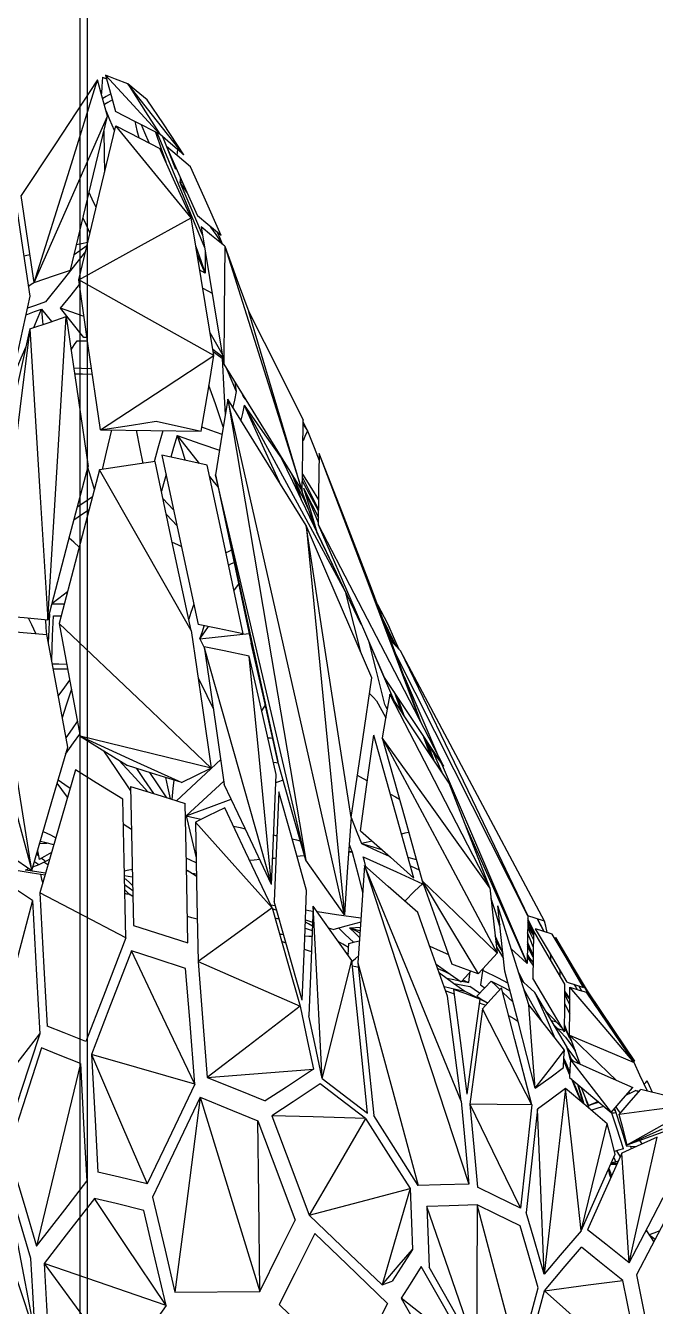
# Model space of a CAD drawing. Header units: millimetres. Extents: x -473 to 157, y -330 to 331.
# Drawn here: x -165.5 to -81.6, y -104.3 to 66.2 of the extents above; entities that cross this region are included whole.
import ezdxf

# ---------------------------------------------------------------- set-up
doc = ezdxf.new("R2010")
doc.units = ezdxf.units.MM

msp = doc.modelspace()

# ---------------------------------------------------------------- linework, layer by layer
at = {"color": 7, "linetype": 'Continuous', "lineweight": 25}
for p, q in [((-158.25, -325.5), (-158.25, 325.5)), ((-157.25, -325.5), (-157.25, 325.5))]:
    msp.add_line(p, q, dxfattribs=at)
at = {"color": 7, "linetype": 'Continuous'}
for p, q in [((-155.53, 12.37), (-142.11, 12.17)), ((-145.62, -102.42), (-134.33, -102.33))]:
    msp.add_line(p, q, dxfattribs=at)
at = {"color": 7, "linetype": 'Continuous', "flags": 128}
for points in [[(-155.92, 58.95), (-161.63, 50.3), (-166.1, 43.55)], [(-164.38, 31.98), (-159.64, 47.06), (-155.92, 58.95)], [(-154.6, 54.13), (-155.34, 56.83), (-155.92, 58.95)], [(-155.27, 59.29), (-155.35, 58.08), (-155.42, 57.14)], [(-155.27, 59.29), (-154.96, 59.17), (-154.72, 59.08)], [(-151.91, 58.42), (-153.56, 59.06), (-154.86, 59.56)], [(-147.65, 51.71), (-151.69, 56.11), (-154.86, 59.56)], [(-154.86, 59.56), (-154.12, 56.87), (-153.54, 54.74)], [(-149.31, 56.3), (-150.77, 57.49), (-151.91, 58.42)], [(-144.43, 48.98), (-148.62, 54.27), (-151.91, 58.42)], [(-151.91, 58.42), (-149.54, 54.68), (-147.65, 51.71)], [(-154.17, 57.08), (-154.77, 56.73), (-155.24, 56.46)], [(-153.96, 56.3), (-154.56, 55.95), (-155.02, 55.68)], [(-144.43, 48.98), (-147.16, 53.08), (-149.31, 56.3)], [(-153.66, 52.2), (-154.28, 53.61), (-154.76, 54.73)], [(-147.65, 51.71), (-150.95, 53.41), (-153.54, 54.74)], [(-164.38, 31.98), (-158.92, 44.34), (-154.6, 54.13)], [(-159.52, 33.63), (-156.77, 45.09), (-154.6, 54.13)], [(-158.44, 32.34), (-155.68, 43.81), (-153.5, 52.85)], [(-143.48, 40.57), (-149.09, 47.44), (-153.5, 52.85)], [(-153.5, 52.85), (-150.21, 51.16), (-147.62, 49.82)], [(-150.98, 53.43), (-150.68, 52.22), (-150.44, 51.28)], [(-149.04, 50.55), (-149.62, 51.9), (-150.07, 52.96)], [(-155.09, 52.1), (-155.03, 49.05), (-154.99, 46.68)], [(-148.22, 52), (-147.44, 49.79), (-146.83, 48.05)], [(-147.97, 51.87), (-144.43, 43.31), (-141.69, 36.65)], [(-144.43, 48.98), (-146.23, 50.5), (-147.65, 51.71)], [(-147.29, 51.4), (-146.31, 48.96), (-145.55, 47.05)], [(-143.48, 40.57), (-145.8, 45.74), (-147.62, 49.82)], [(-143.55, 47.38), (-145.34, 48.89), (-146.76, 50.09)], [(-146.76, 50.09), (-144.44, 44.91), (-142.63, 40.85)], [(-145.29, 49.71), (-145.34, 49.26), (-145.37, 48.91)], [(-145.53, 47.33), (-145.54, 47.17), (-145.55, 47.05)], [(-139.47, 38.24), (-141.75, 43.35), (-143.55, 47.38)], [(-144.91, 45.27), (-144.88, 45.58), (-144.86, 45.83)], [(-144.91, 45.27), (-144.78, 45.35), (-144.67, 45.41)], [(-144.05, 44.02), (-144.53, 44.72), (-144.91, 45.27)], [(-141.96, 38.3), (-143.61, 42.2), (-144.91, 45.27)], [(-164.38, 31.98), (-165.34, 38.47), (-166.1, 43.55)], [(-156.13, 41.95), (-156.64, 43.07), (-157.04, 43.95)], [(-164.91, 30.14), (-165.88, 36.64), (-166.63, 41.72)], [(-158.44, 32.34), (-150.06, 36.95), (-143.48, 40.57)], [(-156.94, 38.57), (-157.46, 39.68), (-157.86, 40.55)], [(-140.43, 22.24), (-142.13, 32.49), (-143.48, 40.57)], [(-139.47, 38.24), (-141.23, 39.69), (-142.63, 40.85)], [(-138.99, 36.79), (-140.75, 38.24), (-142.14, 39.39)], [(-142.14, 39.39), (-140.44, 29.13), (-139.1, 21.09)], [(-139.27, 37.1), (-140.14, 38.37), (-140.82, 39.36)], [(-139.27, 37.1), (-139.65, 37.96), (-139.95, 38.63)], [(-157.53, 36.1), (-160.53, 32.34), (-162.85, 29.41)], [(-157.36, 36.84), (-158.29, 36.19), (-159.03, 35.68)], [(-157.24, 37.31), (-158.07, 37.13), (-158.72, 36.99)], [(-142.85, 36.76), (-142.14, 34.77), (-141.59, 33.22)], [(-141.58, 36.02), (-141.59, 34.44), (-141.59, 33.22)], [(-139.27, 37.1), (-139.24, 37.04), (-139.22, 36.98)], [(-138.99, 36.79), (-139.05, 28.03), (-139.1, 21.09)], [(-138.99, 36.79), (-137.19, 31.88), (-135.79, 28.06)], [(-138.99, 36.79), (-133.2, 18.52), (-128.67, 4.21)], [(-164.92, 35.66), (-165.36, 35.56), (-165.71, 35.49)], [(-141.59, 33.22), (-142.2, 34.62), (-142.67, 35.73)], [(-164.38, 31.98), (-161.66, 32.9), (-159.52, 33.63)], [(-141.59, 33.22), (-142, 33.43), (-142.32, 33.61)], [(-164.35, 31.99), (-164.77, 31.69), (-165.11, 31.46)], [(-160.88, 28.54), (-159.46, 30.31), (-158.35, 31.71)], [(-155.53, 12.37), (-157.16, 23.55), (-158.44, 32.34)], [(-140.43, 22.24), (-150.51, 27.89), (-158.44, 32.34)], [(-141.92, 31.23), (-141.22, 30.85), (-140.67, 30.55)], [(-169.17, 10.82), (-166.79, 21.63), (-164.91, 30.14)], [(-162.85, 29.41), (-164.2, 28.92), (-165.27, 28.54)], [(-165.45, 27.68), (-164.31, 28.1), (-163.41, 28.43)], [(-164.95, 25.8), (-162.24, 26.71), (-160.1, 27.43)], [(-164.42, 25.98), (-163.86, 27.35), (-163.41, 28.43)], [(-163.41, 28.43), (-163.3, 27.28), (-163.22, 26.38)], [(-163.41, 28.43), (-162.65, 27.5), (-162.06, 26.77)], [(-162.56, -12.91), (-161.19, 9.62), (-160.1, 27.43)], [(-157.74, 24.67), (-159.49, 26.83), (-160.88, 28.54)], [(-157.73, 27.47), (-159.49, 28.07), (-160.88, 28.54)], [(-160.1, 27.43), (-158.48, 16.27), (-157.2, 7.5)], [(-135.79, 28.06), (-131.71, 19.99), (-128.52, 13.66)], [(-128.67, 4.21), (-132.66, 17.59), (-135.79, 28.06)], [(-164.95, 25.8), (-167.6, 4.41), (-169.68, -12.3)], [(-164.95, 25.8), (-167.33, 14.98), (-169.2, 6.5)], [(-164.95, 25.8), (-163.61, 4.1), (-162.56, -12.91)], [(-159.46, 23.03), (-159, 23.7), (-158.64, 24.23)], [(-158.64, 24.23), (-157.86, 24.21), (-157.25, 24.2)], [(-157.32, 24.66), (-157.55, 24.66), (-157.74, 24.67)], [(-139.33, 22.47), (-140.23, 24.05), (-140.93, 25.29)], [(-166.9, 20), (-166.1, 21.93), (-165.46, 23.46)], [(-155.53, 12.37), (-147.06, 17.9), (-140.43, 22.24)], [(-142.11, 12.17), (-141.16, 17.82), (-140.43, 22.24)], [(-139.26, 22.05), (-139.99, 22.61), (-140.56, 23.05)], [(-139.32, 21.84), (-139.99, 22.35), (-140.51, 22.75)], [(-156.72, 20.5), (-158.05, 20.53), (-159.1, 20.56)], [(-139.32, 21.84), (-139.26, 21.77), (-139.2, 21.73)], [(-139.32, 21.84), (-139.23, 21.62), (-139.16, 21.45)], [(-139.32, 21.84), (-139.09, 17.62), (-138.91, 14.38)], [(-139.1, 21.09), (-133.23, 11.59), (-128.67, 4.21)], [(-138.8, 20.6), (-138.04, 18.84), (-137.46, 17.46)], [(-156.6, 19.73), (-157.94, 19.76), (-158.99, 19.78)], [(-139.18, 12.77), (-140.24, 15.82), (-141.09, 18.26)], [(-137.46, 17.46), (-137.71, 16.31), (-137.91, 15.4)], [(-137.64, 18.73), (-137.54, 18.02), (-137.46, 17.46)], [(-138.57, 16.45), (-139.5, 10.82), (-140.24, 6.38)], [(-128.15, -0.36), (-133.95, 9.01), (-138.57, 16.45)], [(-123.05, -52.2), (-131.69, -13.96), (-138.57, 16.45)], [(-138.57, 16.45), (-132.74, -18.01), (-128.19, -44.93)], [(-136.4, 15.63), (-136.64, 14.52), (-136.84, 13.66)], [(-136.55, 16.97), (-136.6, 16.99), (-136.63, 17.01)], [(-136.19, 16.39), (-136.44, 16.73), (-136.63, 17.01)], [(-136.4, 15.63), (-133.63, 11.7), (-131.48, 8.65)], [(-136.4, 15.63), (-128.76, 1.56), (-122.93, -9.18)], [(-136.4, 15.63), (-133.78, 9.89), (-131.74, 5.44)], [(-128.67, 4.21), (-128.59, 9.52), (-128.52, 13.66)], [(-155.53, 12.37), (-151.4, 13), (-148.14, 13.5)], [(-154.06, 12.35), (-154.77, 9.38), (-155.33, 7.08)], [(-150.79, 12.3), (-150.28, 9.82), (-149.88, 7.9)], [(-147.25, 12.24), (-147.89, 9.93), (-148.39, 8.12)], [(-148.14, 13.5), (-144.76, 12.75), (-142.11, 12.17)], [(-139.35, 11.76), (-140.84, 12.29), (-142.02, 12.71)], [(-127.96, 12.24), (-128.3, 11.49), (-128.56, 10.89)], [(-128.53, 13.37), (-128.21, 12.74), (-127.96, 12.24)], [(-128.53, 13.11), (-128.21, 12.62), (-127.96, 12.24)], [(-127.96, 12.24), (-127.09, 10.01), (-126.41, 8.27)], [(-145.34, 11.62), (-145.8, 9.99), (-146.16, 8.71)], [(-145.34, 11.62), (-142.17, 10.51), (-139.7, 9.64)], [(-145.34, 11.62), (-143.68, 9.52), (-142.39, 7.89)], [(-145.34, 11.62), (-144.72, 9.75), (-144.24, 8.3)], [(-141.33, 7.66), (-144.71, 8.4), (-147.36, 8.98)], [(-147.36, 8.98), (-144.66, -3.64), (-142.54, -13.53)], [(-131.48, 8.65), (-129.98, 5.53), (-128.81, 3.09)], [(-126.4, 9.23), (-126.48, 3.95), (-126.53, -0.23)], [(-119.43, -8.75), (-123.31, 1.25), (-126.4, 9.23)], [(-112.95, -26.41), (-120.39, -6.7), (-126.4, 9.23)], [(-162.56, -12.91), (-159.57, -1.52), (-157.2, 7.5)], [(-155.65, 7.03), (-158.67, -4.45), (-161.03, -13.4)], [(-156.33, 4.44), (-156.84, 6.08), (-157.23, 7.37)], [(-148.27, 8.14), (-152.41, 7.51), (-155.65, 7.03)], [(-143.45, -14.36), (-150.29, -2.37), (-155.65, 7.03)], [(-143.45, -14.36), (-146.15, -1.78), (-148.27, 8.14)], [(-136.54, -14.78), (-139.22, -2.23), (-141.33, 7.66)], [(-146.81, 6.4), (-147.16, 5.17), (-147.43, 4.21)], [(-141.01, 6.14), (-140.38, 5.34), (-139.88, 4.71)], [(-128.19, -44.93), (-134.91, -16.31), (-140.24, 6.38)], [(-140.24, 6.38), (-135.56, -15.06), (-131.91, -31.8)], [(-140.24, 6.38), (-137.56, -6.18), (-135.46, -16.02)], [(-130.17, 6.64), (-129.97, 6.23), (-129.82, 5.91)], [(-129.96, 6.3), (-129.31, 4.48), (-128.79, 3.04)], [(-129.63, 5.76), (-129.16, 4.23), (-128.79, 3.04)], [(-126.51, 1.6), (-127.71, 3.81), (-128.65, 5.54)], [(-128.64, 6.03), (-127.45, 3.63), (-126.51, 1.73)], [(-128.63, 6.48), (-127.43, 4.57), (-126.49, 3.05)], [(-156.6, 3.43), (-157.74, 2.66), (-158.63, 2.06)], [(-129.41, 5.06), (-128.56, 3.29), (-127.9, 1.9)], [(-128.92, 4.62), (-128.84, 4.48), (-128.78, 4.37)], [(-128.8, 4.42), (-127.98, 2.13), (-127.33, 0.32)], [(-128.49, 4.66), (-127.39, 2.43), (-126.52, 0.68)], [(-128.49, 4.66), (-127.39, 2.06), (-126.53, 0.03)], [(-128.49, 4.66), (-127.48, 1.32), (-126.7, -1.26)], [(-159.07, 0.39), (-157.93, 1.16), (-157.04, 1.76)], [(-145.79, 1.65), (-146.59, 2.51), (-147.21, 3.18)], [(-128.8, 3.07), (-125.49, -3.83), (-122.93, -9.18)], [(-126.74, 2.04), (-126.61, 1.84), (-126.51, 1.69)], [(-146.77, 1.14), (-145.98, 0.29), (-145.36, -0.38)], [(-126.98, -0.32), (-127.18, 0.04), (-127.33, 0.32)], [(-122.17, -39.26), (-125.51, -17.53), (-128.15, -0.36)], [(-119.39, -20.64), (-124.27, -9.34), (-128.15, -0.36)], [(-128.15, -0.36), (-125.3, -29.39), (-123.05, -52.2)], [(-120.8, -13.53), (-124.09, -6.67), (-126.7, -1.26)], [(-126.53, -0.23), (-117.06, -18.5), (-109.85, -32.39)], [(-126.53, -0.23), (-121.62, -11.61), (-117.81, -20.47)], [(-158.36, -3.24), (-159.11, -2.57), (-159.71, -2.04)], [(-145.98, -2.57), (-145.3, -2.89), (-144.76, -3.15)], [(-138.1, -3.67), (-138.51, -3.87), (-138.84, -4.02)], [(-138.49, -5.64), (-138.08, -5.44), (-137.75, -5.28)], [(-137.76, -9.07), (-137.41, -8.57), (-137.13, -8.18)], [(-159.92, -9.21), (-161.09, -10.11), (-162.01, -10.82)], [(-122.93, -9.18), (-121.78, -13.68), (-120.89, -17.17)], [(-112.84, -26.62), (-116.51, -16.67), (-119.43, -8.75)], [(-160.35, -10.84), (-161.28, -10.84), (-162.01, -10.83)], [(-143.12, -10.83), (-143.49, -11.95), (-143.78, -12.84)], [(-118.64, -10.9), (-117.76, -12.57), (-117.07, -13.88)], [(-118.61, -10.96), (-118.29, -11.59), (-118.03, -12.08)], [(-118.32, -11.78), (-118.15, -11.95), (-118.03, -12.08)], [(-169.68, -12.3), (-165.7, -12.64), (-162.56, -12.91)], [(-164.16, -14.75), (-164.7, -13.6), (-165.13, -12.69)], [(-162.86, -12.89), (-162.8, -14), (-162.75, -14.87)], [(-162.35, -12.13), (-162.43, -14.27), (-162.49, -15.94)], [(-162.04, -18.37), (-161.92, -15.04), (-161.82, -12.4)], [(-161.82, -12.4), (-161.23, -12.4), (-160.76, -12.4)], [(-161.03, -13.4), (-149.72, -24.17), (-140.78, -32.68)], [(-161.03, -13.4), (-159.47, -21.81), (-158.25, -28.41)], [(-136.54, -14.78), (-139.9, -14.08), (-142.54, -13.53)], [(-116.09, -16.53), (-117.16, -14.35), (-118, -12.63)], [(-164.67, -46.28), (-167.54, -28.4), (-169.81, -14.26)], [(-169.81, -14.26), (-165.82, -14.61), (-162.69, -14.88)], [(-159.91, -29.86), (-161.46, -21.48), (-162.69, -14.88)], [(-143.45, -14.36), (-141.95, -24.63), (-140.78, -32.68)], [(-142.29, -15.45), (-141.97, -14.48), (-141.71, -13.71)], [(-142.29, -15.45), (-141.64, -14.54), (-141.14, -13.83)], [(-142.29, -15.45), (-138.62, -15.07), (-135.73, -14.77)], [(-117.47, -14.07), (-116.9, -15.23), (-116.45, -16.14)], [(-115.77, -16.86), (-116.5, -15.2), (-117.07, -13.88)], [(-142.29, -15.45), (-141.95, -16.16), (-141.68, -16.72)], [(-135.72, -17.76), (-139.07, -17.06), (-141.71, -16.52)], [(-132.75, -48.16), (-137.76, -30.47), (-141.71, -16.52)], [(-141.71, -16.52), (-140.22, -26.79), (-139.05, -34.83)], [(-131.91, -31.8), (-133.89, -22.98), (-135.46, -16.02)], [(-117.67, -24.2), (-118.84, -19.59), (-119.77, -15.92)], [(-115.58, -17.07), (-116.3, -16.3), (-116.87, -15.7)], [(-132.75, -48.16), (-134.41, -31.14), (-135.72, -17.76)], [(-132.16, -33.54), (-134.15, -24.71), (-135.72, -17.76)], [(-119.25, -17.12), (-117.72, -20.72), (-116.52, -23.55)], [(-98.61, -52.33), (-108.41, -32.92), (-116.2, -17.52)], [(-96.38, -53.04), (-107.09, -32.98), (-115.58, -17.07)], [(-115.58, -17.07), (-106.05, -36.86), (-98.61, -52.33)], [(-172.11, -18.85), (-167.93, -34.26), (-164.67, -46.28)], [(-160.02, -18.86), (-161.1, -18.85), (-161.95, -18.85)], [(-161.84, -19.45), (-160.76, -19.45), (-159.91, -19.46)], [(-161.17, -23.08), (-160.31, -21.89), (-159.63, -20.96)], [(-159.41, -22.15), (-160.1, -24.3), (-160.63, -25.97)], [(-142.53, -20.65), (-141.39, -23), (-140.5, -24.84)], [(-122.17, -39.26), (-120.61, -28.81), (-119.39, -20.64)], [(-109.85, -32.39), (-114.26, -25.78), (-117.81, -20.47)], [(-115.11, -20.47), (-112.61, -26.28), (-110.65, -30.84)], [(-119.7, -22.72), (-119.18, -23.29), (-118.77, -23.73)], [(-118.77, -23.73), (-118.08, -24.99), (-117.55, -25.98)], [(-117.01, -22.81), (-117.57, -26.08), (-118, -28.65)], [(-103.67, -48.61), (-111.05, -34.34), (-117.01, -22.81)], [(-109.09, -34.66), (-113.48, -28.09), (-117.01, -22.81)], [(-116.43, -22.53), (-115.89, -23.98), (-115.47, -25.12)], [(-116.07, -23.07), (-115.53, -24.51), (-115.12, -25.65)], [(-133.6, -24.28), (-133.87, -24.71), (-134.07, -25.05)], [(-117.35, -24.8), (-117.53, -24.46), (-117.67, -24.2)], [(-160.13, -28.65), (-159.28, -27.44), (-158.61, -26.47)], [(-160.19, -30.83), (-159.14, -29.32), (-158.3, -28.14)], [(-140.78, -32.68), (-150.6, -30.28), (-158.25, -28.41)], [(-158.25, -28.41), (-150.68, -31.86), (-144.69, -34.59)], [(-158.25, -28.41), (-154.73, -30.6), (-151.95, -32.34)], [(-133.27, -28.63), (-132.9, -28.66), (-132.61, -28.69)], [(-120.91, -41.01), (-119.91, -33.86), (-119.13, -28.27)], [(-113.8, -47.3), (-116.78, -36.66), (-119.13, -28.27)], [(-118, -28.65), (-109.38, -44.8), (-102.71, -57.3)], [(-103.67, -48.61), (-111.6, -37.57), (-118, -28.65)], [(-118, -28.65), (-115.02, -39.32), (-112.69, -47.66)], [(-112.59, -28.29), (-112.06, -29.71), (-111.65, -30.83)], [(-112.32, -28.68), (-111.7, -30.26), (-111.21, -31.49)], [(-112.28, -28.75), (-111.64, -30.34), (-111.14, -31.59)], [(-164.67, -46.28), (-162.01, -37.11), (-159.91, -29.86)], [(-151.51, -35.71), (-153.51, -32.73), (-155.1, -30.37)], [(-111.56, -30.1), (-111.87, -29.49), (-112.11, -29.01)], [(-111.56, -30.1), (-110.6, -31.38), (-109.85, -32.39)], [(-110.02, -33.26), (-110.71, -31.73), (-111.24, -30.52)], [(-153.11, -31.61), (-150.94, -33.97), (-149.25, -35.81)], [(-144.69, -34.59), (-148.76, -33.32), (-151.95, -32.34)], [(-145.41, -37.01), (-142.14, -33.95), (-139.53, -31.52)], [(-132.53, -31.9), (-132.15, -31.94), (-131.86, -31.97)], [(-128.19, -44.93), (-130.27, -37.58), (-131.91, -31.8)], [(-110.18, -31.95), (-103.73, -46.95), (-98.69, -58.68)], [(-158.86, -32.88), (-161.53, -42.09), (-163.62, -49.28)], [(-152.57, -36.82), (-156.1, -34.61), (-158.86, -32.88)], [(-148.45, -36.06), (-149.71, -34.2), (-150.7, -32.72)], [(-146.7, -36.61), (-147.95, -34.74), (-148.95, -33.27)], [(-146.22, -36.76), (-146.57, -35.17), (-146.84, -33.92)], [(-140.78, -32.68), (-142.97, -33.75), (-144.69, -34.59)], [(-132.75, -48.16), (-132.42, -39.96), (-132.16, -33.54)], [(-121.33, -33.61), (-120.57, -34.04), (-119.98, -34.37)], [(-159.92, -36.53), (-160.69, -35.5), (-161.31, -34.69)], [(-161.18, -34.24), (-160.27, -34.84), (-159.57, -35.32)], [(-151.52, -35.1), (-151.3, -45.48), (-151.12, -53.6)], [(-151.52, -35.1), (-147.46, -36.37), (-144.26, -37.37)], [(-145.97, -36.83), (-145.84, -35.4), (-145.73, -34.26)], [(-144.11, -39.04), (-141.32, -36.45), (-139.11, -34.41)], [(-132.75, -48.16), (-136.28, -40.7), (-139.05, -34.83)], [(-132.2, -34.6), (-131.65, -34.39), (-131.22, -34.23)], [(-103.67, -48.61), (-106.7, -40.82), (-109.09, -34.66)], [(-152.17, -55.28), (-152.4, -44.96), (-152.57, -36.82)], [(-143.9, -55.95), (-144.1, -45.57), (-144.26, -37.37)], [(-144.11, -39.04), (-140.76, -37.79), (-138.12, -36.8)], [(-131.8, -35.83), (-132.13, -44), (-132.39, -50.44)], [(-128.08, -48.95), (-130.16, -41.61), (-131.8, -35.83)], [(-116.93, -36.12), (-116.25, -36.5), (-115.72, -36.81)], [(-144.11, -39.04), (-142.99, -39.28), (-142.11, -39.47)], [(-144.11, -39.04), (-143.38, -42.16), (-142.8, -44.6)], [(-138.99, -37.96), (-141.18, -39.02), (-142.9, -39.85)], [(-132.69, -51.27), (-136.22, -43.82), (-138.99, -37.96)], [(-152.5, -40.07), (-151.88, -40.48), (-151.4, -40.81)], [(-132.69, -51.27), (-138.41, -44.88), (-142.9, -39.85)], [(-142.9, -39.85), (-142.7, -50.28), (-142.54, -58.43)], [(-137.83, -40.4), (-136.95, -40.59), (-136.26, -40.74)], [(-122.17, -39.26), (-122.67, -46.49), (-123.05, -52.2)], [(-122.17, -39.23), (-121.39, -41.19), (-120.78, -42.72)], [(-98.69, -58.68), (-103.33, -48.28), (-106.99, -40.05)], [(-170.87, -42.11), (-167.39, -44.45), (-164.67, -46.28)], [(-161.77, -42.9), (-162.76, -42.63), (-163.55, -42.42)], [(-163.17, -41.1), (-162.22, -41.57), (-161.48, -41.93)], [(-132.49, -41.56), (-132.23, -41.62), (-132.03, -41.66)], [(-130.02, -42.1), (-129.41, -42.23), (-128.92, -42.34)], [(-120.91, -41.01), (-116.91, -44.54), (-113.8, -47.3)], [(-119.35, -42.38), (-120.15, -42.57), (-120.78, -42.72)], [(-114.49, -41.22), (-115.02, -41.35), (-115.44, -41.45)], [(-164.03, -44.1), (-163.91, -44.21), (-163.81, -44.29)], [(-163.91, -43.68), (-163.8, -44.34), (-163.71, -44.85)], [(-162.06, -43.92), (-162.99, -44.44), (-163.71, -44.85)], [(-163.64, -42.72), (-163.1, -42.68), (-162.69, -42.65)], [(-122.02, -43.84), (-122.28, -43.86), (-122.49, -43.88)], [(-122.48, -43.74), (-122.22, -43.79), (-122.02, -43.84)], [(-122.42, -42.86), (-122.2, -43.41), (-122.02, -43.84)], [(-122.02, -43.84), (-121.23, -46.88), (-120.62, -49.25)], [(-120.78, -42.72), (-119.28, -43.16), (-118.09, -43.5)], [(-120.78, -42.72), (-118.7, -43.67), (-117.07, -44.41)], [(-164.53, -45.83), (-163.72, -45.48), (-163.08, -45.21)], [(-164.32, -45.09), (-164, -45.32), (-163.76, -45.5)], [(-163.38, -44.66), (-163.09, -44.9), (-162.87, -45.09)], [(-163.08, -45.21), (-162.65, -44.97), (-162.31, -44.77)], [(-162.54, -45.56), (-162.84, -45.37), (-163.08, -45.21)], [(-144.12, -44.65), (-144.11, -44.65), (-144.11, -44.65)], [(-142.79, -45.27), (-143.53, -44.92), (-144.11, -44.65)], [(-134.32, -44.85), (-135.08, -44.91), (-135.68, -44.96)], [(-132.15, -44.67), (-132.41, -44.69), (-132.61, -44.71)], [(-128.35, -44.36), (-128.92, -44.4), (-129.36, -44.44)], [(-123.05, -52.2), (-125.92, -48.14), (-128.19, -44.93)], [(-120.37, -45.64), (-120.86, -52.88), (-121.25, -58.59)], [(-120.53, -44.47), (-116.12, -46.48), (-112.64, -48.06)], [(-120.19, -45.81), (-120.38, -45.06), (-120.53, -44.47)], [(-107.5, -77), (-114.66, -59.55), (-120.37, -45.64)], [(-113.27, -51.89), (-117.23, -48.41), (-120.37, -45.64)], [(-120.37, -45.64), (-112.55, -69.54), (-106.49, -88.05)], [(-114.58, -44.52), (-113.96, -44.7), (-113.48, -44.84)], [(-114.25, -45.68), (-113.6, -45.98), (-113.09, -46.21)], [(-164.6, -50.3), (-168.07, -47.97), (-170.8, -46.14)], [(-166.79, -46.25), (-164.62, -46.61), (-162.92, -46.88)], [(-165.51, -46.24), (-165.24, -46.13), (-165.03, -46.04)], [(-162.86, -46.67), (-164.34, -46.43), (-165.51, -46.24)], [(-163.55, -46.78), (-163.38, -47.45), (-163.24, -47.98)], [(-152.37, -46.33), (-151.76, -46.21), (-151.28, -46.11)], [(-151.26, -47.2), (-151.87, -47.09), (-152.35, -47.01)], [(-152.34, -47.36), (-152.24, -47.42), (-152.15, -47.46)], [(-152.15, -47.46), (-151.64, -47.94), (-151.24, -48.32)], [(-151.28, -46.25), (-151.37, -46.19), (-151.43, -46.14)], [(-143.98, -46.25), (-144.04, -46.36), (-144.08, -46.44)], [(-143.98, -46.25), (-143.29, -46.7), (-142.76, -47.04)], [(-143.39, -46.64), (-143.04, -46.72), (-142.76, -46.78)], [(-102.71, -57.3), (-108.27, -51.92), (-112.69, -47.66)], [(-112.69, -47.66), (-108.5, -54.64), (-105.24, -60.07)], [(-112.69, -47.66), (-110.47, -53.9), (-108.73, -58.78)], [(-152.17, -55.28), (-158.6, -51.91), (-163.62, -49.28)], [(-163.62, -49.28), (-163.08, -59.22), (-162.66, -67)], [(-152.33, -48.15), (-151.71, -48.61), (-151.22, -48.97)], [(-152.31, -48.88), (-151.94, -49.24), (-151.65, -49.51)], [(-151.65, -49.51), (-152.01, -49.43), (-152.3, -49.36)], [(-151.65, -49.51), (-152.01, -49.45), (-152.3, -49.41)], [(-128.66, -63.54), (-128.34, -55.36), (-128.08, -48.95)], [(-115.01, -50.36), (-113.69, -49.07), (-112.64, -48.06)], [(-112.64, -48.06), (-112.52, -48.24), (-112.43, -48.38)], [(-103.67, -48.61), (-103.14, -53.45), (-102.71, -57.3)], [(-164.6, -50.3), (-168.84, -66.46), (-172.17, -79.16)], [(-164.6, -50.3), (-164.06, -60.23), (-163.64, -68.02)], [(-151.21, -49.74), (-151.45, -49.61), (-151.65, -49.51)], [(-132.22, -51.02), (-132.58, -50.97), (-132.85, -50.93)], [(-128.66, -63.54), (-130.74, -56.21), (-132.39, -50.44)], [(-127.2, -51.04), (-127.53, -59.2), (-127.78, -65.63)], [(-125.99, -74), (-126.67, -61.12), (-127.2, -51.04)], [(-122.08, -58.27), (-124.94, -54.23), (-127.2, -51.04)], [(-103.4, -50.32), (-103.47, -50.16), (-103.52, -50.03)], [(-103.4, -50.32), (-103.46, -50.19), (-103.51, -50.08)], [(-103.5, -50.14), (-103.45, -50.24), (-103.4, -50.32)], [(-102.33, -53.73), (-102.93, -51.82), (-103.4, -50.32)], [(-98.47, -64.17), (-100.79, -56.84), (-102.63, -51)], [(-101.66, -59.7), (-102.21, -54.8), (-102.63, -51)], [(-142.65, -52.78), (-143.38, -52.59), (-143.96, -52.44)], [(-132.69, -51.27), (-138.22, -55.29), (-142.54, -58.43)], [(-132.69, -51.27), (-130.6, -58.62), (-128.96, -64.37)], [(-132.67, -51.36), (-132.33, -51.47), (-132.07, -51.56)], [(-132.32, -52.58), (-131.98, -52.7), (-131.72, -52.79)], [(-127.23, -51.74), (-127.77, -51.66), (-128.19, -51.6)], [(-120.85, -52.66), (-124.1, -52.19), (-126.65, -51.82)], [(-109.3, -63.01), (-111.52, -56.8), (-113.27, -51.89)], [(-98.61, -52.33), (-98.65, -55.88), (-98.69, -58.68)], [(-97.58, -54.77), (-98.16, -53.63), (-98.62, -52.74)], [(-96.38, -53.04), (-97.63, -52.64), (-98.61, -52.33)], [(-97.39, -52.72), (-96.87, -53.66), (-96.47, -54.4)], [(-96.44, -54.41), (-96.93, -53.48), (-97.31, -52.74)], [(-151.12, -53.6), (-147.09, -54.92), (-143.9, -55.95)], [(-128.28, -53.96), (-127.75, -54.14), (-127.33, -54.28)], [(-127.31, -53.72), (-127.84, -53.41), (-128.25, -53.16)], [(-128.24, -52.87), (-127.71, -53.05), (-127.29, -53.19)], [(-125.16, -53.92), (-124.76, -54.06), (-124.45, -54.16)], [(-120.88, -53.16), (-122.88, -53.72), (-124.45, -54.16)], [(-121.82, -55.85), (-122.93, -54.8), (-123.79, -53.98)], [(-122.37, -53.95), (-121.56, -53.88), (-120.93, -53.83)], [(-122.37, -53.95), (-121.61, -54.66), (-121.02, -55.22)], [(-122.37, -53.95), (-121.59, -54.3), (-120.98, -54.58)], [(-122.37, -53.95), (-121.58, -54.14), (-120.96, -54.3)], [(-102.57, -52.97), (-102.45, -53.27), (-102.35, -53.5)], [(-102.35, -53.53), (-102.45, -53.28), (-102.53, -53.08)], [(-98.63, -53.6), (-98.21, -54.36), (-97.88, -54.95)], [(-98.63, -53.94), (-98.21, -54.8), (-97.89, -55.46)], [(-97.87, -54.36), (-98.29, -53.57), (-98.62, -52.94)], [(-97.88, -54.56), (-98.29, -53.8), (-98.62, -53.21)], [(-97.87, -54.28), (-97.92, -57.84), (-97.95, -60.64)], [(-93.67, -61.41), (-96.02, -57.42), (-97.87, -54.28)], [(-93.38, -61.17), (-95.73, -57.18), (-97.58, -54.05)], [(-95.36, -54.76), (-96.6, -54.36), (-97.58, -54.05)], [(-96.02, -54.55), (-96.22, -53.71), (-96.38, -53.04)], [(-152.17, -55.28), (-155.16, -63.03), (-157.49, -69.08)], [(-131.7, -54.77), (-131.39, -54.79), (-131.14, -54.81)], [(-131.43, -55.7), (-131.1, -55.82), (-130.83, -55.91)], [(-128.32, -54.99), (-127.78, -55.02), (-127.36, -55.05)], [(-122.49, -56.57), (-123.26, -56.11), (-123.86, -55.76)], [(-122.53, -57.62), (-122.49, -56.73), (-122.46, -56.03)], [(-122.46, -56.03), (-121.67, -55.81), (-121.05, -55.64)], [(-101.92, -57.4), (-102.5, -56.06), (-102.96, -55.01)], [(-102.18, -56.8), (-102.58, -56.17), (-102.89, -55.67)], [(-97.91, -57.7), (-98.33, -56.83), (-98.66, -56.15)], [(-97.91, -57.51), (-98.33, -56.56), (-98.65, -55.81)], [(-97.9, -56.46), (-98.31, -55.43), (-98.64, -54.61)], [(-91.18, -61.86), (-93.52, -57.88), (-95.36, -54.76)], [(-94.91, -55.23), (-92.57, -59.2), (-90.73, -62.32)], [(-94.79, -55.72), (-94.86, -55.44), (-94.91, -55.23)], [(-89.63, -64.24), (-92.58, -59.21), (-94.91, -55.23)], [(-151.42, -56.99), (-154.41, -64.74), (-156.74, -70.79)], [(-142.97, -74.75), (-147.71, -64.79), (-151.42, -56.99)], [(-144.2, -59.36), (-148.25, -58.03), (-151.42, -56.99)], [(-128.39, -56.77), (-127.86, -56.95), (-127.45, -57.1)], [(-122.8, -57.25), (-122.65, -57.31), (-122.52, -57.35)], [(-122.06, -58.42), (-121.57, -58), (-121.18, -57.67)], [(-111.67, -56.37), (-110.29, -56.99), (-109.2, -57.48)], [(-102.71, -57.3), (-104.12, -58.85), (-105.24, -60.07)], [(-102.8, -56.52), (-102.27, -57.36), (-101.85, -58.02)], [(-98.69, -58.68), (-99.87, -57.61), (-100.81, -56.77)], [(-98.68, -57.89), (-98.26, -58.46), (-97.93, -58.9)], [(-97.92, -58.51), (-98.34, -57.95), (-98.67, -57.5)], [(-97.92, -57.82), (-98.33, -57), (-98.66, -56.35)], [(-95.53, -58.25), (-95.57, -57.79), (-95.59, -57.42)], [(-142.97, -74.75), (-143.66, -66.14), (-144.2, -59.36)], [(-142.54, -58.43), (-134.94, -61.75), (-128.96, -64.37)], [(-142.54, -58.43), (-141.85, -67.06), (-141.31, -73.84)], [(-125.99, -74), (-123.79, -65.15), (-122.08, -58.27)], [(-119.96, -78.61), (-121.14, -67.21), (-122.08, -58.27)], [(-122, -59), (-121.54, -59.1), (-121.18, -59.18)], [(-121.25, -58.59), (-116.73, -75.22), (-113.21, -88.21)], [(-121.25, -58.59), (-120.06, -69.95), (-119.13, -78.9)], [(-110.83, -58.75), (-108.97, -60.08), (-107.51, -61.12)], [(-110.62, -59.33), (-109.68, -59.76), (-108.95, -60.09)], [(-105.24, -60.07), (-107.19, -59.35), (-108.73, -58.78)], [(-104.62, -59.39), (-104.79, -60.58), (-104.92, -61.52)], [(-104.47, -59.64), (-104.56, -59.51), (-104.63, -59.4)], [(-104.47, -59.64), (-102.67, -60.56), (-101.25, -61.28)], [(-94.41, -59.43), (-94.37, -59.89), (-94.35, -60.26)], [(-110.4, -59.93), (-108.51, -61.29), (-107.02, -62.35)], [(-109.41, -60.64), (-108.46, -60.83), (-107.71, -60.98)], [(-108.46, -61.32), (-107.28, -61.55), (-106.36, -61.74)], [(-106.21, -59.71), (-106.94, -60.5), (-107.51, -61.12)], [(-107.43, -61.03), (-106.9, -61.13), (-106.49, -61.22)], [(-107.27, -60.86), (-106.83, -61.06), (-106.49, -61.22)], [(-106.49, -61.22), (-106.38, -60.42), (-106.29, -59.8)], [(-105.42, -63.04), (-104.35, -61.91), (-103.5, -61.02)], [(-103.5, -61.02), (-102.1, -61.73), (-100.99, -62.3)], [(-103.5, -61.02), (-102.84, -61.66), (-102.33, -62.16)], [(-97.63, -75.28), (-99.88, -66.57), (-101.66, -59.7)], [(-99.81, -59.93), (-99.47, -60.63), (-99.19, -61.19)], [(-97.68, -62.54), (-98.7, -61.63), (-99.5, -60.91)], [(-93.73, -67.79), (-96.09, -63.79), (-97.95, -60.64)], [(-93.38, -61.17), (-92.14, -61.56), (-91.18, -61.86)], [(-109.76, -61.74), (-108.23, -62.08), (-107.02, -62.35)], [(-109.56, -62.3), (-108.93, -62.53), (-108.44, -62.71)], [(-107.5, -77), (-108.51, -69.17), (-109.3, -63.01)], [(-105.02, -63.41), (-106.98, -62.69), (-108.52, -62.13)], [(-108.52, -62.13), (-107.51, -69.95), (-106.72, -76.09)], [(-107.02, -62.35), (-105.29, -63.24), (-103.94, -63.94)], [(-105.05, -62.65), (-105.78, -62.14), (-106.36, -61.74)], [(-105.42, -63.04), (-104.59, -63.54), (-103.94, -63.93)], [(-104.92, -61.52), (-104.6, -61.74), (-104.35, -61.92)], [(-102.12, -61.93), (-103.53, -63.48), (-104.64, -64.71)], [(-98.09, -77.5), (-100.34, -68.79), (-102.12, -61.93)], [(-101.97, -62.5), (-101.2, -63.25), (-100.59, -63.84)], [(-96.65, -66.5), (-98.03, -64.08), (-99.1, -62.19)], [(-93.46, -69.69), (-95.82, -65.69), (-97.68, -62.54)], [(-97.68, -62.54), (-96.19, -65.9), (-95, -68.6)], [(-93.73, -67.79), (-93.7, -64.21), (-93.67, -61.41)], [(-93.03, -63.36), (-93.39, -62.8), (-93.68, -62.36)], [(-93.68, -62.49), (-93.31, -63.06), (-93.03, -63.5)], [(-93.68, -62.5), (-93.31, -63.06), (-93.03, -63.5)], [(-93.03, -64.18), (-93.4, -63.35), (-93.68, -62.7)], [(-93.07, -68.21), (-93.04, -64.63), (-93.01, -61.82)], [(-84.46, -71.86), (-89.22, -66.27), (-93.01, -61.82)], [(-93.01, -61.82), (-91.78, -62.21), (-90.81, -62.51)], [(-92.48, -61.45), (-92.23, -61.83), (-92.04, -62.12)], [(-91.41, -62.32), (-91.65, -61.95), (-91.84, -61.65)], [(-84.46, -71.86), (-88, -66.64), (-90.81, -62.51)], [(-90.73, -62.32), (-87.17, -67.58), (-84.39, -71.67)], [(-89.48, -64.46), (-90.18, -63.26), (-90.73, -62.32)], [(-128.96, -64.37), (-135.88, -69.68), (-141.31, -73.84)], [(-128.96, -64.37), (-127.96, -69.06), (-127.17, -72.75)], [(-105.02, -63.41), (-105.97, -70.5), (-106.72, -76.09)], [(-104.64, -64.71), (-105.59, -71.8), (-106.34, -77.4)], [(-105.09, -63.93), (-104.6, -64.1), (-104.22, -64.24)], [(-98.09, -77.5), (-101.75, -70.35), (-104.64, -64.71)], [(-97.63, -75.28), (-98.11, -69), (-98.47, -64.17)], [(-93.74, -70.21), (-96.41, -66.81), (-98.47, -64.17)], [(-93.7, -64.04), (-93.33, -64.79), (-93.04, -65.37)], [(-125.99, -74), (-127, -69.31), (-127.78, -65.63)], [(-101.17, -65.6), (-100.48, -66.02), (-99.94, -66.34)], [(-94.03, -67.29), (-95.25, -66.02), (-96.21, -65.03)], [(-95.48, -66.28), (-95.12, -66.37), (-94.84, -66.45)], [(-172.17, -79.16), (-167.39, -72.91), (-163.64, -68.02)], [(-163.64, -68.02), (-166.13, -75.71), (-168.08, -81.76)], [(-157.49, -69.08), (-160.39, -67.92), (-162.66, -67)], [(-95.13, -66.86), (-94.26, -67.77), (-93.58, -68.48)], [(-93.86, -67.58), (-94.3, -67.46), (-94.64, -67.37)], [(-93.45, -67.69), (-93.6, -67.65), (-93.73, -67.62)], [(-93.01, -68.68), (-93.41, -67.64), (-93.72, -66.82)], [(-93.01, -68.68), (-93.41, -67.69), (-93.72, -66.9)], [(-93.01, -68.68), (-93.41, -67.77), (-93.72, -67.06)], [(-93.58, -68.48), (-92.86, -69.51), (-92.29, -70.32)], [(-93.58, -68.48), (-92.87, -69.48), (-92.32, -70.26)], [(-92.91, -71.52), (-93.22, -70.49), (-93.46, -69.69)], [(-92.77, -71.58), (-93.16, -70.52), (-93.46, -69.69)], [(-93.46, -69.69), (-93.17, -70.7), (-92.94, -71.5)], [(-86.8, -74.24), (-90.3, -70.87), (-93.07, -68.21)], [(-93.07, -68.21), (-88.21, -70.27), (-84.46, -71.86)], [(-91.65, -72.08), (-92.44, -69.91), (-93.07, -68.21)], [(-93.01, -68.68), (-92.88, -68.87), (-92.77, -69.02)], [(-92.47, -69.83), (-92.66, -69.69), (-92.8, -69.57)], [(-92.5, -69.76), (-92.61, -69.7), (-92.7, -69.65)], [(-92.49, -69.78), (-92.57, -69.73), (-92.64, -69.7)], [(-163.39, -69.92), (-165.87, -77.62), (-167.83, -83.67)], [(-158.22, -72.01), (-161.12, -70.84), (-163.39, -69.92)], [(-142.97, -74.75), (-150.71, -72.53), (-156.74, -70.79)], [(-156.74, -70.79), (-152.59, -80.42), (-149.31, -88.03)], [(-156.74, -70.79), (-156.26, -79.54), (-155.88, -86.44)], [(-97.63, -75.28), (-95.44, -72.42), (-93.74, -70.21)], [(-93.87, -72.54), (-93.8, -71.23), (-93.74, -70.21)], [(-93.42, -72.19), (-93.64, -71.8), (-93.81, -71.49)], [(-93.8, -71.31), (-93.59, -71.8), (-93.42, -72.19)], [(-93.35, -70), (-92.49, -71.12), (-91.82, -72)], [(-92.95, -71.5), (-93.02, -72.8), (-93.07, -73.84)], [(-92.95, -71.5), (-89.93, -75.4), (-87.51, -78.52)], [(-92.95, -71.5), (-88.34, -73.55), (-84.65, -75.2)], [(-92.85, -71.37), (-92.66, -71.55), (-92.51, -71.69)], [(-158.22, -72.01), (-161.48, -85.6), (-164.05, -96.29)], [(-158.22, -72.01), (-157.74, -80.76), (-157.36, -87.65)], [(-141.31, -73.84), (-133.41, -73.23), (-127.17, -72.75)], [(-127.17, -72.75), (-130.77, -75.12), (-133.6, -76.98)], [(-97.63, -75.28), (-95.52, -73.75), (-93.87, -72.54)], [(-93.42, -72.19), (-93.64, -71.89), (-93.82, -71.67)], [(-93.05, -73.44), (-93.46, -72.47), (-93.78, -71.72)], [(-93.04, -73.15), (-93.25, -72.61), (-93.42, -72.19)], [(-84.5, -71.81), (-84.44, -71.73), (-84.39, -71.67)], [(-82.67, -75.68), (-83.68, -73.54), (-84.46, -71.86)], [(-142.97, -74.75), (-146.53, -82.19), (-149.31, -88.03)], [(-141.31, -73.84), (-137, -75.6), (-133.6, -76.98)], [(-126.27, -74.71), (-129.87, -77.08), (-132.7, -78.95)], [(-120.23, -79.32), (-123.6, -76.75), (-126.27, -74.71)], [(-125.99, -74), (-122.6, -76.59), (-119.96, -78.61)], [(-93.07, -73.84), (-89.96, -76.46), (-87.51, -78.52)], [(-91.51, -77.07), (-92.22, -75.4), (-92.77, -74.09)], [(-91.46, -77.11), (-92.1, -75.51), (-92.6, -74.24)], [(-92.02, -74.73), (-91.61, -76.14), (-91.29, -77.25)], [(-91.13, -77.39), (-91.57, -75.95), (-91.91, -74.82)], [(-83.1, -74.76), (-82.9, -74.51), (-82.73, -74.3)], [(-82.01, -75.84), (-82.41, -74.98), (-82.73, -74.3)], [(-142.26, -76.49), (-145.81, -83.94), (-148.6, -89.77)], [(-142.26, -76.49), (-144.14, -91.02), (-145.62, -102.42)], [(-142.26, -76.49), (-137.82, -90.95), (-134.33, -102.33)], [(-142.26, -76.49), (-137.95, -78.25), (-134.56, -79.64)], [(-93.58, -75.33), (-95.69, -76.86), (-97.34, -78.07)], [(-93.58, -75.33), (-95.19, -89.15), (-96.46, -100.04)], [(-91.52, -94.25), (-92.68, -83.63), (-93.58, -75.33)], [(-88.03, -80.01), (-91.14, -77.38), (-93.58, -75.33)], [(-91.5, -75.17), (-90.96, -76.52), (-90.54, -77.58)], [(-90.48, -77.82), (-90.74, -77.12), (-90.94, -76.58)], [(-87.51, -78.52), (-85.91, -76.66), (-84.65, -75.2)], [(-86.45, -78.78), (-84.84, -76.92), (-83.58, -75.45)], [(-84.21, -75.58), (-84.94, -75.93), (-85.51, -76.2)], [(-85.01, -75.96), (-85.1, -75.87), (-85.17, -75.81)], [(-84.21, -75.58), (-84.01, -75.68), (-83.85, -75.77)], [(-84.21, -75.58), (-83.97, -75.64), (-83.78, -75.69)], [(-75.75, -77.42), (-80.16, -76.31), (-83.58, -75.45)], [(-107.5, -77), (-106.94, -83.19), (-106.49, -88.05)], [(-98.09, -77.5), (-102.69, -77.44), (-106.34, -77.4)], [(-106.34, -77.4), (-102.55, -85.18), (-99.59, -91.25)], [(-106.34, -77.4), (-105.77, -83.58), (-105.32, -88.44)], [(-98.09, -77.5), (-98.93, -85.2), (-99.59, -91.25)], [(-97.34, -78.07), (-98.18, -85.76), (-98.84, -91.81)], [(-96.46, -100.04), (-96.95, -87.72), (-97.34, -78.07)], [(-89.25, -77.06), (-89.97, -77.35), (-90.54, -77.58)], [(-90.54, -77.58), (-89.77, -77.33), (-89.16, -77.14)], [(-90.45, -77.96), (-90.47, -77.89), (-90.48, -77.82)], [(-90.44, -77.97), (-90.46, -77.89), (-90.48, -77.82)], [(-90.17, -78.2), (-89.25, -77.91), (-88.51, -77.68)], [(-87.15, -78.1), (-87.04, -78.25), (-86.95, -78.37)], [(-87.06, -78), (-86.16, -80.81), (-85.46, -83)], [(-86.29, -78.59), (-86.61, -78.13), (-86.87, -77.77)], [(-75.75, -77.42), (-81.78, -78.18), (-86.45, -78.78)], [(-85.38, -82.83), (-80.02, -79.81), (-75.75, -77.42)], [(-134.33, -102.33), (-134.46, -89.64), (-134.56, -79.64)], [(-134.56, -79.64), (-131.78, -87.04), (-129.6, -92.85)], [(-120.23, -79.32), (-127.19, -79.11), (-132.7, -78.95)], [(-132.7, -78.95), (-129.92, -86.35), (-127.74, -92.16)], [(-120.23, -79.32), (-124.42, -86.49), (-127.74, -92.16)], [(-120.23, -79.32), (-116.89, -84.57), (-114.28, -88.65)], [(-113.21, -88.21), (-116.51, -83.02), (-119.13, -78.9)], [(-91.52, -94.25), (-89.57, -86.28), (-88.03, -80.01)], [(-86.97, -84.05), (-87.56, -81.78), (-88.03, -80.01)], [(-85.88, -83.36), (-86.76, -80.62), (-87.46, -78.46)], [(-87.43, -78.55), (-87.13, -78.54), (-86.89, -78.53)], [(-85.38, -82.83), (-85.98, -80.56), (-86.45, -78.78)], [(-85.38, -82.83), (-78.98, -80.49), (-73.85, -78.62)], [(-81.4, -81.81), (-84.04, -82.99), (-86.1, -83.92)], [(-85.38, -82.83), (-82.76, -81.64), (-80.68, -80.71)], [(-85.13, -98.53), (-83.04, -89.17), (-81.4, -81.81)], [(-164.25, -108.01), (-168.98, -93.82), (-172.68, -82.74)], [(-85.88, -83.36), (-86.54, -83.55), (-87.06, -83.7)], [(-84.29, -83.1), (-84.95, -83.05), (-85.46, -83)], [(-84.8, -83.33), (-84.86, -83.17), (-84.91, -83.05)], [(-83.37, -82.69), (-83.56, -82.43), (-83.71, -82.22)], [(-167.83, -83.67), (-165.71, -90.73), (-164.05, -96.29)], [(-91.52, -94.25), (-88.98, -88.55), (-86.97, -84.05)], [(-86.1, -83.92), (-88.66, -89.65), (-90.66, -94.13)], [(-87.53, -85.31), (-87.05, -85.26), (-86.68, -85.22)], [(-87.49, -85.21), (-86.97, -85.07), (-86.56, -84.95)], [(-87.17, -84.5), (-87.03, -84.81), (-86.92, -85.05)], [(-86.8, -83.62), (-86.53, -84.07), (-86.32, -84.42)], [(-85.13, -98.53), (-85.67, -90.32), (-86.1, -83.92)], [(-164.25, -108.01), (-166.69, -95.26), (-168.58, -85.34)], [(-164.81, -97.97), (-166.92, -90.89), (-168.58, -85.34)], [(-149.31, -88.03), (-153, -87.14), (-155.88, -86.44)], [(-87.89, -86.11), (-87.76, -86.62), (-87.66, -87.02)], [(-87.82, -85.95), (-87.62, -86.53), (-87.47, -86.99)], [(-87.56, -85.38), (-87.11, -85.39), (-86.76, -85.4)], [(-164.05, -96.29), (-160.31, -91.45), (-157.36, -87.65)], [(-127.74, -92.16), (-120.14, -90.18), (-114.28, -88.65)], [(-114.28, -88.65), (-116.37, -95.77), (-118.04, -101.47)], [(-114.28, -88.65), (-114.12, -93.18), (-113.99, -96.76)], [(-106.49, -88.05), (-110.23, -88.14), (-113.21, -88.21)], [(-99.59, -91.25), (-102.79, -89.68), (-105.32, -88.44)], [(-87.66, -87.02), (-87.6, -87.11), (-87.56, -87.18)], [(-156.34, -89.95), (-160.09, -94.8), (-163.04, -98.6)], [(-146.8, -104.2), (-152.15, -96.2), (-156.34, -89.95)], [(-149.77, -91.55), (-153.46, -90.65), (-156.34, -89.95)], [(-148.6, -89.77), (-146.93, -96.85), (-145.62, -102.42)], [(-85.13, -98.53), (-82.59, -93.67), (-80.58, -89.84)], [(-146.8, -104.2), (-148.46, -97.11), (-149.77, -91.55)], [(-105.37, -90.82), (-109.1, -90.92), (-112.06, -91.01)], [(-105.41, -110.32), (-109.13, -99.52), (-112.06, -91.01)], [(-112.06, -91.01), (-111.89, -95.53), (-111.76, -99.09)], [(-105.37, -90.82), (-105.39, -101.69), (-105.41, -110.32)], [(-99.83, -111.64), (-102.93, -99.97), (-105.37, -90.82)], [(-99.64, -93.62), (-102.84, -92.05), (-105.37, -90.82)], [(-96.46, -100.04), (-97.79, -95.43), (-98.84, -91.81)], [(-79.58, -91.43), (-82.14, -96.32), (-84.14, -100.13)], [(-134.33, -102.33), (-131.68, -97.03), (-129.6, -92.85)], [(-127.74, -92.16), (-122.31, -97.37), (-118.04, -101.47)], [(-97.25, -101.86), (-98.59, -97.24), (-99.64, -93.62)], [(-126.98, -94.61), (-129.64, -99.93), (-131.73, -104.09)], [(-117.29, -103.92), (-122.72, -98.7), (-126.98, -94.61)], [(-91.52, -94.25), (-94.29, -97.49), (-96.46, -100.04)], [(-85.13, -98.53), (-88.24, -96.05), (-90.66, -94.13)], [(-82.88, -94.24), (-82.86, -94.27), (-82.84, -94.3)], [(-82.87, -94.22), (-82.85, -94.27), (-82.84, -94.3)], [(-82.86, -94.2), (-82.63, -94.54), (-82.46, -94.81)], [(-82.84, -94.3), (-82.81, -94.3), (-82.8, -94.29)], [(-81.05, -94.25), (-81.84, -94.56), (-82.46, -94.81)], [(-82.46, -94.81), (-82, -95.12), (-81.64, -95.37)], [(-82.46, -94.81), (-82.12, -95.34), (-81.85, -95.76)], [(-118.04, -101.47), (-115.76, -98.81), (-113.99, -96.76)], [(-113.99, -96.76), (-115.5, -99.1), (-116.7, -100.96)], [(-96.41, -102.24), (-93.64, -98.99), (-91.47, -96.44)], [(-85.95, -100.86), (-89.06, -98.38), (-91.47, -96.44)], [(-164.25, -108.01), (-164.56, -102.37), (-164.81, -97.97)], [(-146.8, -104.2), (-155.92, -101.05), (-163.04, -98.6)], [(-163.04, -98.6), (-157.31, -106.43), (-152.77, -112.63)], [(-163.04, -98.6), (-162.72, -104.21), (-162.47, -108.65)], [(-112.81, -99), (-114.31, -101.36), (-115.5, -103.23)], [(-106.43, -110.26), (-109.99, -103.98), (-112.81, -99)], [(-105.41, -110.32), (-108.95, -104.05), (-111.76, -99.09)], [(-84.14, -100.13), (-82.67, -107.43), (-81.51, -113.2)], [(-118.04, -101.47), (-117.29, -101.19), (-116.7, -100.96)], [(-99.83, -111.64), (-98.38, -106.14), (-97.25, -101.86)], [(-98.98, -112.02), (-97.54, -106.52), (-96.41, -102.24)], [(-96.41, -102.24), (-90.58, -101.47), (-85.95, -100.86)], [(-83.34, -113.91), (-90.71, -107.32), (-96.41, -102.24)], [(-83.34, -113.91), (-84.81, -106.58), (-85.95, -100.86)], [(-117.29, -103.92), (-119.97, -109.24), (-122.07, -113.4)], [(-106.43, -110.26), (-111.47, -106.36), (-115.5, -103.23)], [(-115.5, -103.23), (-112.45, -108.53), (-110.06, -112.69)], [(-146.8, -104.2), (-150.14, -108.92), (-152.77, -112.63)], [(-131.73, -104.09), (-126.33, -109.3), (-122.07, -113.4)]]:
    msp.add_lwpolyline(points, dxfattribs=at)

doc.saveas('drawing.dxf')
